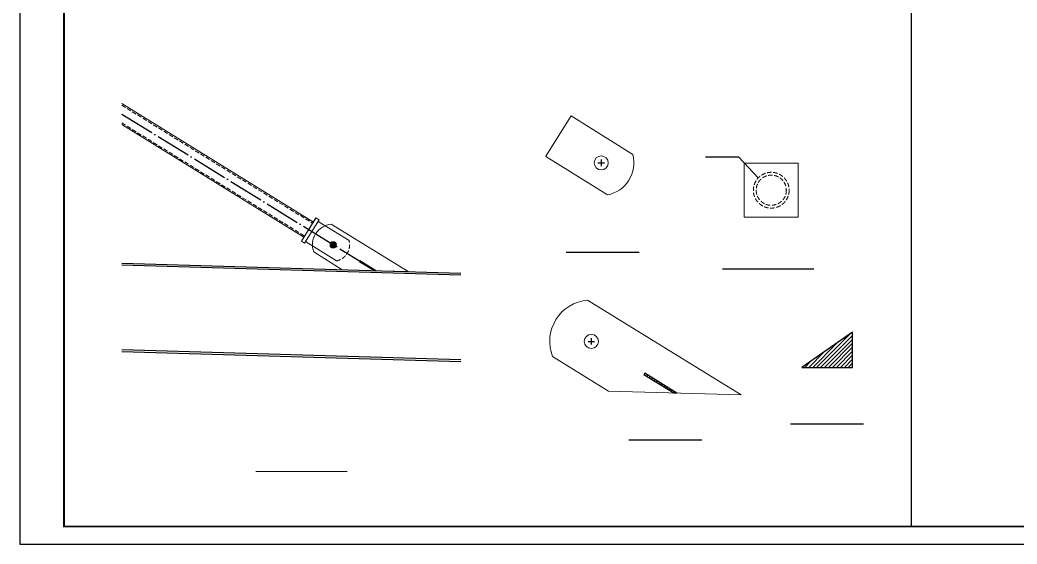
# Model space of a CAD drawing. Extents: x 95752 to 843522, y -411933 to 75567.
# Drawn here: x 629663 to 686183, y -211780 to -182080 of the extents above; entities that cross this region are included whole.
import ezdxf

# ---------------------------------------------------------------- set-up
doc = ezdxf.new("R2010")
doc.units = 0
doc.header["$LTSCALE"] = 1000
doc.header["$MEASUREMENT"] = 0
doc.linetypes.add('DASH', pattern=[0.35, 0.25, -0.1])
doc.linetypes.add('DOTE', pattern=[2.42, 2, -0.2, 0.02, -0.2])
for name, color, linetype in [('DIM_SYMB', 3, 'Continuous'), ('DOTE', 1, 'Continuous'), ('PUB_TITLE', 4, 'Continuous'), ('钢梁', 134, 'Continuous')]:
    doc.layers.add(name, color=color, linetype=linetype)
doc.layers.add('平立面图撑', color=211, linetype='Continuous', lineweight=18)

msp = doc.modelspace()

# ---------------------------------------------------------------- hatches: boundary and pattern name
h = msp.add_hatch()
h.set_pattern_fill('ANSI31', color=2, scale=50, style=0)
h.set_pattern_definition([(45, (296385.16, 4856352.4), (-56.1266008, 56.1266008), [])])
h.paths.add_polyline_path([(648912, -195760.7), (649762.7, -196286.3), (649842.6, -196288.6), (648933, -195726.6)])
h = msp.add_hatch()
h.set_pattern_fill('ANSI31', color=2, scale=100, style=0)
h.set_pattern_definition([(45, (608423.67, 817318.93), (-112.253202, 112.253202), [])])
h.paths.add_polyline_path([(676863.2, -199770.1), (673989.2, -201770.1), (676863.2, -201770.1)])
h = msp.add_hatch()
h.set_pattern_fill('ANSI31', color=2, scale=100, style=0)
h.set_pattern_definition([(45, (-40018.83, 9902057.93), (-112.2532015, 112.2532015), [])])
h.paths.add_polyline_path([(665034.8, -202168.2), (666736.2, -203219.4), (666896.1, -203224.2), (665076.8, -202100.1)])
at = {"layer": '平立面图撑'}
h = msp.add_hatch(color=256, dxfattribs=at)
edge = h.paths.add_edge_path()
edge.add_arc((647420.2, -194824.8), 177.5, 0, 360)
h = msp.add_hatch(color=256, dxfattribs=at)
edge = h.paths.add_edge_path()
edge.add_arc((647420.2, -194824.8), 177.5, 0, 360)

# ---------------------------------------------------------------- linework, layer by layer
for p, q in [((680176.7, -180476.8), (680176.7, -210780)), ((670406.2, -189851.6), (668514.2, -189851.6)), ((671508.8, -191035.8), (670406.2, -189851.6)), ((662428.5, -190177.4), (662794.2, -190177.4)), ((662611.3, -189994.5), (662611.3, -190360.2)), ((661868.5, -200296.4), (662234.2, -200296.4)), ((662051.3, -200113.5), (662051.3, -200479.2))]:
    msp.add_line(p, q)
at = {"color": 2}
for p, q in [((676863.2, -199770.1), (673989.2, -201770.1)), ((676863.2, -201770.1), (676863.2, -199770.1)), ((673989.2, -201770.1), (676863.2, -201770.1))]:
    msp.add_line(p, q, dxfattribs=at)
for points in [[(648912, -195760.7), (649762.7, -196286.3), (649842.6, -196288.6), (648933, -195726.6)], [(665034.8, -202168.2), (666736.2, -203219.4), (666896.1, -203224.2), (665076.8, -202100.1)]]:
    msp.add_lwpolyline(points, close=True, dxfattribs=at)
at = {"layer": 'DIM_SYMB', "const_width": 70}
for points in [[(660616.1, -195252.4), (664771.8, -195252.4)], [(669484.3, -196189.9), (674666.6, -196189.9)], [(673341.1, -204981.1), (677496.8, -204981.1)], [(664163.1, -205879.9), (668318.8, -205879.9)], [(643032.1, -207667.6), (648214.4, -207667.6)]]:
    msp.add_lwpolyline(points, dxfattribs=at)
at = {"layer": 'DOTE', "linetype": 'DOTE'}
msp.add_lwpolyline([(635434.3, -187409.9), (649802.7, -196287.5)], dxfattribs=at)
at = {"layer": 'PUB_TITLE'}
msp.add_lwpolyline([(629663.1, -211780), (734763.1, -211780), (734763.1, -152380), (629663.1, -152380)], close=True, dxfattribs=at)
at = {"layer": 'PUB_TITLE', "const_width": 100}
msp.add_lwpolyline([(632163.1, -210780), (733763.1, -210780), (733763.1, -153380), (632163.1, -153380)], close=True, dxfattribs=at)
at = {"layer": '平立面图撑'}
for p, q in [((660904.8, -187516.6), (664403.7, -189699.5)), ((659479.3, -189811.3), (662971.4, -191997.1)), ((645623, -194616.2), (646433.3, -193311.6)), ((646567, -193494.4), (648316.4, -194585.8)), ((645623, -194616.2), (645801.9, -194726.9)), ((645854.2, -194641.7), (647600.3, -195734.6))]:
    msp.add_line(p, q, dxfattribs=at)
for points in [[(635434.3, -186820.1), (646294.6, -193532.2)], [(660904.8, -187516.6), (659471.6, -189806.5)], [(635434.3, -188013.3), (645761.1, -194395.7)], [(647313.6, -193652.2), (651668.1, -196342.7)], [(646314.7, -195229.8), (647937.2, -196232.2), (651668.1, -196342.7)], [(661838.1, -197951.3), (670547.1, -203332.3)], [(659858.7, -201155), (663022.1, -203109.5), (670547.1, -203332.3)]]:
    msp.add_lwpolyline(points, dxfattribs=at)
at = {"layer": '平立面图撑', "linetype": 'DASH'}
for points in [[(635434.3, -186914.2), (646252.5, -193600.3)], [(635434.3, -187919.3), (645803.1, -194327.6)]]:
    msp.add_lwpolyline(points, dxfattribs=at)
at = {"layer": '平立面图撑'}
for points in [[(670715.2, -193264.1), (673785.2, -193264.1), (673785.2, -190194.1), (670715.2, -190194.1)], [(646441.2, -193298.8), (645623, -194616.2), (645801.5, -194726.7), (646619.8, -193409.4)]]:
    msp.add_lwpolyline(points, close=True, dxfattribs=at)
for centre, radius in [((662611.3, -190177.4), 400), ((647420.2, -194824.8), 177.5), ((647420.2, -194824.8), 177.5), ((662051.3, -200296.4), 400)]:
    msp.add_circle(centre, radius, dxfattribs=at)
at = {"layer": '平立面图撑', "linetype": 'DASH'}
for radius in [1015, 855]:
    msp.add_circle((672250.2, -191729.1), radius, dxfattribs=at)
at = {"layer": '平立面图撑'}
for centre, radius, start, end in [((662611.3, -190177.4), 1855, 281.19358, 14.92975), ((647420.2, -194824.8), 1177.4, 95.1958, 200.1235), ((662051.3, -200296.4), 2354.7, 95.1958, 201.38437)]:
    msp.add_arc(centre, radius, start, end, dxfattribs=at)
at = {"layer": '平立面图撑', "linetype": 'DASH'}
msp.add_arc((647420.2, -194824.8), 927.5, 281.19358, 14.92975, dxfattribs=at)
at = {"layer": '钢梁'}
for p, q in [((635434.3, -195862.1), (654656.9, -196431.2)), ((635434.3, -195962.1), (654656.9, -196531.2)), ((635434.3, -200762.1), (654656.9, -201331.2)), ((635434.3, -200862.1), (654656.9, -201431.2))]:
    msp.add_line(p, q, dxfattribs=at)

doc.saveas('drawing.dxf')
